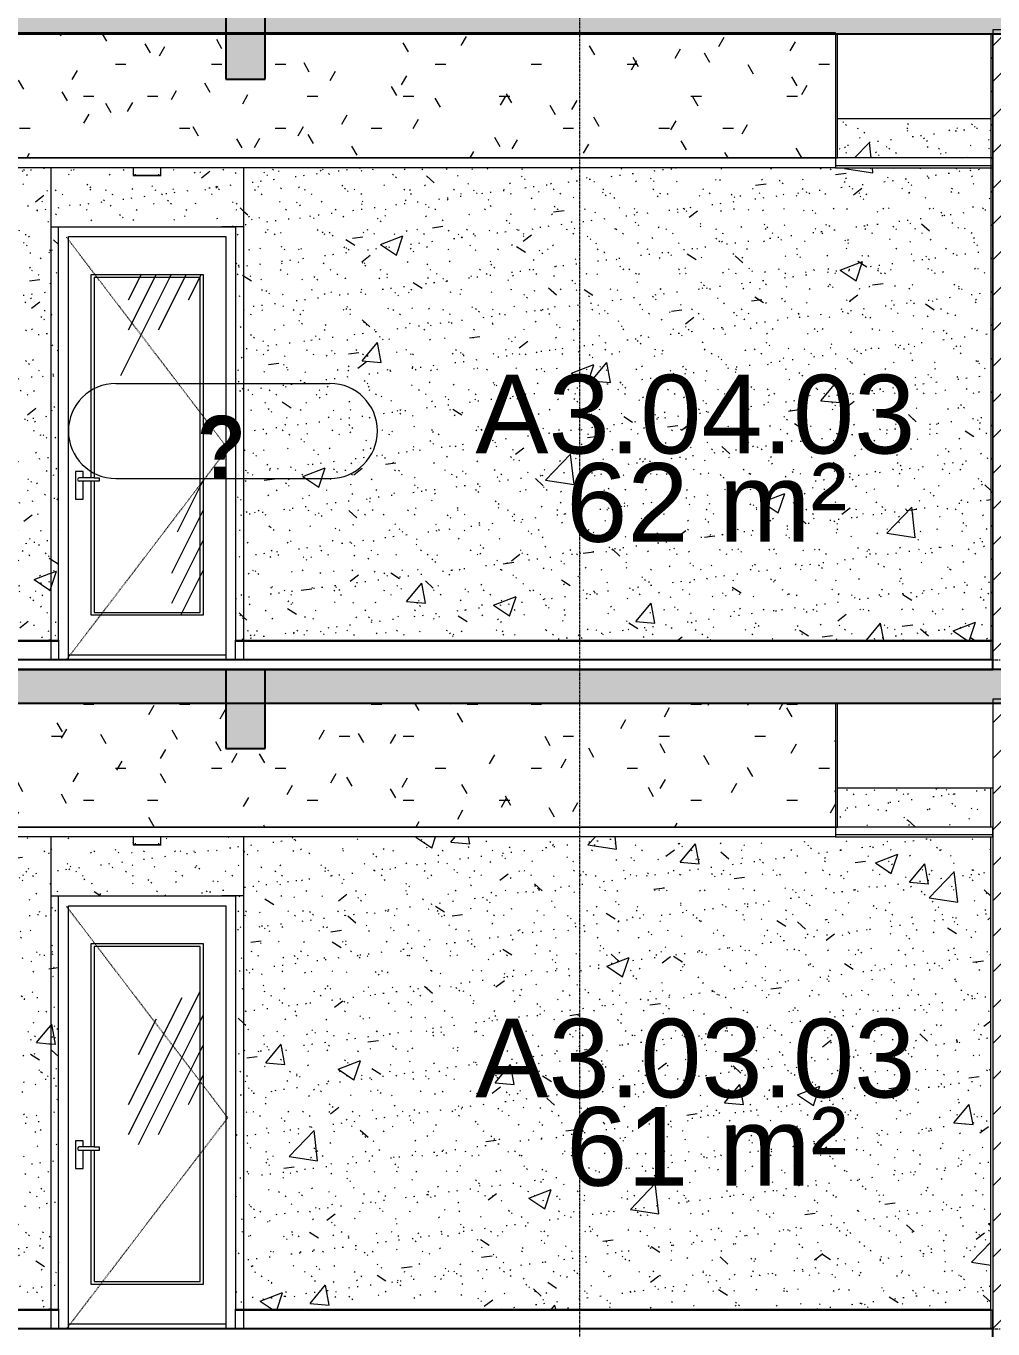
# Model space of a CAD drawing. Header units: millimetres. Extents: x 25061 to 259291, y -8723 to 35400.
# Drawn here: x 109237 to 114153, y 9000 to 15620 of the extents above; entities that cross this region are included whole.
import ezdxf

# ---------------------------------------------------------------- set-up
doc = ezdxf.new("R2010")
doc.units = ezdxf.units.MM
for name, pattern in [('Centre', [31.75, 6.35, -4.7625, 15.875, -4.7625]), ('Dash', [6.35, 3.175, -3.175]), ('Grid Line', [22.225, 12.7, -3.175, 3.175, -3.175])]:
    doc.linetypes.add(name, pattern=pattern)
for name, color, linetype, lineweight in [('0-1', 7, 'Continuous', 5), ('A-AREA-IDEN', 2, 'Continuous', 9), ('A-CLNG', 13, 'Continuous', 9), ('A-CLNG-1', 250, 'Continuous', 18), ('A-CLNG-2', 7, 'Continuous', 9), ('A-CLNG-PATT-1', 7, 'Continuous', 9), ('A-CLNG-PATT-2', 9, 'Continuous', 9), ('A-DETL-GENF-HDLN-1', 7, 'Dash', 9), ('A-DETL-GENF-HDLN-2', 1, 'Continuous', 9), ('A-DOOR', 31, 'Continuous', 9), ('A-DOOR-1', 7, 'Continuous', 9), ('A-DOOR-IDEN', 31, 'Continuous', 9), ('A-FLOR-1', 10, 'Continuous', 25), ('A-FLOR-HRAL-1', 253, 'Continuous', 9), ('A-FLOR-LEVL-2', 51, 'Centre', 9), ('A-FLOR-PATT-1', 7, 'Continuous', 9), ('A-WALL-1', 113, 'Continuous', 18), ('A-WALL-PATT-1', 7, 'Continuous', 9), ('A-WALL-PATT-2', 9, 'Continuous', 9), ('A-WALL-PATT-4', 111, 'Continuous', 9), ('E-LITE-EQPM', 33, 'Continuous', 9), ('E-LITE-EQPM-1', 7, 'Continuous', 9), ('I-WALL-1', 250, 'Continuous', 18), ('I-WALL-2', 7, 'Continuous', 9), ('S-BEAM-1', 12, 'Continuous', 5), ('S-BEAM-2', 10, 'Continuous', 25), ('S-BEAM-3', 7, 'Continuous', 9), ('S-GRID-1', 1, 'Grid Line', 9)]:
    doc.layers.add(name, color=color, linetype=linetype, lineweight=lineweight)
doc.styles.add('Arial', font='arial.ttf', dxfattribs={"height": 400})
doc.styles.add('Arial_B_1', font='arialbd.ttf', dxfattribs={"width": 0.9, "height": 320})
pattern_1 = [(50, (81080.3, 14125), (1165.978, -102.01), [121.92, -1341.12]), (355, (81080.3, 14125), (-225.554, 1222.763), [97.536, -1072.896]), (100.451, (81177.5, 14116.5), (940.433, 1120.746), [103.616, -1139.776]), (46.184, (81080.3, 14450.1), (1734.906, -269.074), [182.88, -2011.68]), (96.636, (81224.9, 14427.7), (1519.38, 1583.54), [155.42, -1709.665]), (351.184, (81080.3, 14450.1), (1519.39, 1583.52), [146.3, -1609.34]), (21, (81242.9, 14368.8), (970.332, -654.498), [121.92, -1341.12]), (326, (81242.9, 14368.8), (395.533, 1178.804), [97.536, -1072.896]), (71.451, (81323.7, 14314.3), (1365.87, 524.296), [103.616, -1139.776]), (37.5, (81080.3, 14125), (19.767, 541.1527), [53.645, -1006.246, 53.645, -1035.507, -1076.96]), (37.5, (81080.3, 14125), (19.767, 541.1527), [-2149.043, 53.645, -1023.315]), (7.5, (81080.3, 14125), (427.646, 641.156), [53.645, -567.334, 53.645, -981.862, -410.464]), (7.5, (81080.3, 14125), (427.646, 641.156), [-1656.486, 53.645, -356.82]), (327.5, (80717.8, 14125), (867.782, -36.665), [53.645, -352.755, 53.645, -1214.323, -1682.496]), (327.5, (80717.8, 14125), (867.782, -36.665), [-1674.368, 53.645, -1628.85]), (317.5, (80555.2, 14125), (948.028, 162.73), [53.645, -474.675, 53.645, -788.416, -1194.816]), (317.5, (80555.2, 14125), (948.028, 162.73), [-1370.38, 53.645, -1141.17])]
pattern_2 = [(37.5, (81080.3, 14125), (-5.1206, 156.61216), [5.364, -118.181, 5.364, -132.812, -132.08]), (37.5, (81080.3, 14125), (-5.1206, 156.61216), [-261.722, 5.364, -126.716]), (7.5, (81080.3, 14125), (143.847, 229.3842), [5.364, -61.285, 5.364, -105.989, -42.672]), (7.5, (81080.3, 14125), (143.847, 229.3842), [-178.003, 5.364, -37.308]), (327.5, (80980.33, 14125), (253.1176, 0.4601), [5.364, -35.276, 5.364, -140.94, -191.008]), (327.5, (80980.33, 14125), (253.1176, 0.4601), [-186.944, 5.364, -185.644]), (317.5, (80980.33, 14125), (244.3381, 71.3376), [5.364, -14.956, 5.364, -90.546, -109.728]), (317.5, (80980.33, 14125), (244.3381, 71.3376), [-116.23, 5.364, -104.364])]
pattern_3 = [(0, (81080.3, 14125), (1300.48, 325.12), [53.645, -921.715, 53.645, -6123.635]), (0, (81080.3, 14125), (1300.48, 325.12), [-1029.005, -921.715, 53.645, -1897.075, -3251.2]), (0, (81080.3, 14125), (1300.48, 325.12), [-3901.44, 53.645, -921.715, 53.645, -2222.195]), (0, (81080.3, 14125), (1300.48, 325.12), [-4930.445, -596.595, 53.645, -1571.955]), (120, (81567.98, 14287.56), (-931.8022, 963.6887), [53.645, -921.715, -6177.28]), (120, (81567.98, 14287.56), (-931.8022, 963.6887), [-975.36, 53.645, -921.715, -5201.92]), (120, (81567.98, 14287.56), (-931.8022, 963.6887), [-1950.72, 53.645, -1897.075, -3251.2]), (120, (81567.98, 14287.56), (-931.8022, 963.6887), [-3901.44, 53.645, -921.715, -2275.84]), (120, (81567.98, 14287.56), (-931.8022, 963.6887), [-4876.8, 53.645, -596.595, -1625.6]), (120, (81567.98, 14287.56), (-931.8022, 963.6887), [-5527.04, 53.645, -1571.955]), (240, (81730.54, 14937.8), (-368.6778, -1288.8087), [53.645, -921.715, -6177.28]), (240, (81730.54, 14937.8), (-368.6778, -1288.8087), [-975.36, 53.645, -921.715, -5201.92]), (240, (81730.54, 14937.8), (-368.6778, -1288.8087), [-1950.72, 53.645, -1897.075, -3251.2]), (240, (81730.54, 14937.8), (-368.6778, -1288.8087), [-3901.44, 53.645, -921.715, -2275.84]), (240, (81730.54, 14937.8), (-368.6778, -1288.8087), [-4876.8, 53.645, -596.595, -1625.6]), (240, (81730.54, 14937.8), (-368.6778, -1288.8087), [-5527.04, 53.645, -1571.955])]
pattern_4 = [(63.435, (81283.5, 14226.6), (-817.87, 2453.59), [1016, -609.6, 1016, -609.6, -1292.49]), (63.435, (81283.5, 14226.6), (-817.87, 2453.59), [-3251.2, 406.4, -886.09]), (63.435, (81232.7, 14277.4), (-817.87, 2453.59), [812.8, -1016, 609.6, -609.6, -1495.69]), (63.435, (81232.7, 14277.4), (-817.87, 2453.59), [-3048, 711.2, -784.49]), (63.435, (81232.7, 14429.8), (-817.87, 2453.59), [609.6, -1219.2, 406.4, -609.6, -1698.89]), (63.435, (81232.7, 14429.8), (-817.87, 2453.59), [-2844.8, 914.4, -784.49]), (63.435, (81385.1, 14277.4), (-817.87, 2453.59), [609.6, -1219.2, 508, -2206.89]), (63.435, (81537.5, 14429.8), (-817.87, 2453.59), [304.8, -1524, 203.2, -2511.69]), (63.435, (81283.5, 14683.8), (-817.87, 2453.59), [203.2, -1524, 203.2, -812.8, -1800.49]), (63.435, (81283.5, 14683.8), (-817.87, 2453.59), [-2743.2, 508, -1292.49]), (63.435, (82197.9, 14531.4), (-817.87, 2453.59), [1016, -1524, 1219.2, -804.81]), (63.435, (82197.9, 14379), (-817.87, 2453.59), [1422.4, -1016, 1524, -601.61]), (63.435, (82299.5, 14429.8), (-817.87, 2453.59), [1625.6, -812.8, 1219.2, -886.09]), (63.435, (82451.9, 14582.2), (-817.87, 2453.59), [1016, -1422.4, 812.8, -1292.49]), (63.435, (82299.5, 14887), (-817.87, 2453.59), [508, -2032, 609.6, -1394.09]), (63.435, (82604.3, 14734.6), (-817.87, 2453.59), [406.4, -2032, 406.4, -1698.89])]
pattern_5 = [(0, (81080.3, 14125), (650.24, 162.56), [53.645, -434.035, 53.645, -434.035, -2600.96]), (0, (81080.3, 14125), (650.24, 162.56), [-975.36, 53.645, -921.715, 53.645, -434.035, -1137.92]), (0, (81080.3, 14125), (650.24, 162.56), [-2438.4, 53.645, -271.475, 53.645, -759.155]), (120, (81324.14, 14206.28), (-465.9011, 481.84436), [53.645, -434.035, 53.645, -3034.995]), (120, (81324.14, 14206.28), (-465.9011, 481.84436), [-541.325, -434.035, 53.645, -921.715, -1625.6]), (120, (81324.14, 14206.28), (-465.9011, 481.84436), [-1950.72, 53.645, -434.035, 53.645, -1084.275]), (120, (81324.14, 14206.28), (-465.9011, 481.84436), [-2492.045, -271.475, 53.645, -759.155]), (240, (81405.42, 14531.4), (-184.3389, -644.40436), [53.645, -434.035, 53.645, -3034.995]), (240, (81405.42, 14531.4), (-184.3389, -644.40436), [-541.325, -434.035, 53.645, -921.715, -1625.6]), (240, (81405.42, 14531.4), (-184.3389, -644.40436), [-1950.72, 53.645, -434.035, 53.645, -1084.275]), (240, (81405.42, 14531.4), (-184.3389, -644.40436), [-2492.045, -271.475, 53.645, -759.155])]
pattern_6 = [(45, (81080.3, 14125), (-90.50967, 90.50967), [])]

# ---------------------------------------------------------------- blocks, each defined once
blk = doc.blocks.new('NCV_TKTC_KET CAU_rvt-1-TKCS_MẶT CẮT 1')
at = {"layer": 'A-FLOR-PATT-1'}
h = blk.add_hatch(color=256, dxfattribs=at)
h.paths.add_polyline_path([(127252.4, 15580), (127252.4, 15750), (118852.4, 15750), (118852.4, 15580), (126740, 15580)])
h.paths.add_polyline_path([(33652.6, 15580), (42052.6, 15580), (42052.6, 15750), (33652.6, 15750)])
h.paths.add_polyline_path([(114352.4, 15580), (114352.4, 15750), (105952.4, 15750), (105952.4, 15580), (113942, 15580)])
h.paths.add_polyline_path([(46552.6, 15580), (54952.6, 15580), (54952.6, 15750), (46552.6, 15750)])
h = blk.add_hatch(color=256, dxfattribs=at)
h.paths.add_polyline_path([(33652.6, 12180), (42052.6, 12180), (42052.6, 12350), (33652.6, 12350), (33652.6, 12183.4)])
h.paths.add_polyline_path([(54751.6, 12180), (54952.6, 12180), (54952.6, 12350), (46552.6, 12350), (46552.6, 12180), (53151.9, 12180)])
h.paths.add_polyline_path([(127252.4, 12180), (127252.4, 12350), (118852.4, 12350), (118852.4, 12180), (126740, 12180)])
h.paths.add_polyline_path([(105952.4, 12180), (114352.4, 12180), (114352.4, 12350), (105952.4, 12350), (105952.4, 12183.4)])
at = {"layer": 'S-BEAM-1'}
for points in [[(110452.5, 15350), (110452.5, 15750), (110252.5, 15750), (110252.5, 15350)], [(110452.5, 11950), (110452.5, 12350), (110252.5, 12350), (110252.5, 11950)]]:
    blk.add_hatch(color=256, dxfattribs=at).paths.add_polyline_path(points)
at = {"layer": 'A-FLOR-1'}
for p, q in [((105952.4, 15580), (114352.4, 15580)), ((114352.4, 12350), (105952.4, 12350)), ((105952.4, 12180), (114352.4, 12180))]:
    blk.add_line(p, q, dxfattribs=at)
at = {"layer": 'S-BEAM-2'}
for p, q in [((110252.5, 15750), (110252.5, 15350)), ((110452.5, 15350), (110452.5, 15750)), ((110252.5, 15350), (110452.5, 15350)), ((110452.5, 12350), (110252.5, 12350)), ((110252.5, 12350), (110252.5, 11950)), ((110452.5, 11950), (110452.5, 12350)), ((110252.5, 11950), (110452.5, 11950))]:
    blk.add_line(p, q, dxfattribs=at)
at = {"layer": 'S-BEAM-3'}
for p, q in [((113362.6, 15150), (114142.6, 15150)), ((113362.6, 11750), (114152.6, 11750))]:
    blk.add_line(p, q, dxfattribs=at)
blk = doc.blocks.new('DOOR_CW_01 CANH MO-PANEL KINH - DIG_02-800x2200-CỬA NHÔM KÍNH-400864-TKCS_MẶT CẮT 1')
at = {"layer": 'A-DOOR-1'}
for p, q in [((38042.564287, 7800), (37932.564287, 7800)), ((38052.564287, 5695), (38052.564287, 5700)), ((38052.564287, 5695), (38052.564287, 5700)), ((38052.564287, 5695), (38052.564287, 5700)), ((38112.564287, 5695), (38112.564287, 5700)), ((38152.564287, 5700), (38152.564287, 5695)), ((38152.564287, 5700), (38152.564287, 5695)), ((38152.564287, 5695), (38152.564287, 5700))]:
    blk.add_line(p, q, dxfattribs=at)
blk = doc.blocks.new('DOOR_CW_01 CANH MO-PANEL KINH - DIW_01-900x2200-CỬA GỖ VÂN LAMINATE-553393-TKCS_MẶT CẮT 1')
at = {"layer": 'A-DOOR-1'}
for p, q in [((37062.564287, 7800), (37172.564287, 7800)), ((36952.564287, 5700), (36952.564287, 5695)), ((36952.564287, 5700), (36952.564287, 5695)), ((36952.564287, 5700), (36952.564287, 5695)), ((36992.564287, 5695), (36992.564287, 5700)), ((37052.564287, 5695), (37052.564287, 5700)), ((37052.564287, 5695), (37052.564287, 5700)), ((37052.564287, 5700), (37052.564287, 5695))]:
    blk.add_line(p, q, dxfattribs=at)
blk = doc.blocks.new('LIC_09 - ĐÈN LED DOWNLIGHT ÂM TRẦN_ P_9W - 6000K - LIC_09 - ĐÈN LED DOWNLIGHT ÂM TRẦN_ P_9W_ ÁNH SÁNG TRẮNG 6000K-513702-TKCS_MẶT CẮT 1')
at = {"layer": 'E-LITE-EQPM-1'}
for p, q in [((37482.2, 8100), (37482.2, 8060)), ((37622.2, 8060), (37622.2, 8100)), ((37480.9, 8060), (37623.5, 8060)), ((37552.2, 8060), (37482.2, 8060)), ((37492.2, 8068), (37492.2, 8065)), ((37622.2, 8060), (37552.2, 8060)), ((37612.2, 8065), (37612.2, 8068))]:
    blk.add_line(p, q, dxfattribs=at)
blk = doc.blocks.new('DOOR_CW_01 CANH MO-PANEL KINH - DIG_01-900x2200-CỬA NHÔM KÍNH-V32-TKCS_MẶT CẮT 1')
at = {"layer": 'A-DETL-GENF-HDLN-2'}
h = blk.add_hatch(dxfattribs=at)
h.set_pattern_fill('FP_13', color=256, style=0, pattern_type=2)
h.set_pattern_definition(pattern_4)
h.paths.add_polyline_path([(109567.6, 12626), (110137.6, 12626), (110137.6, 14358), (109567.6, 14358), (109567.6, 13324.5), (109582.6, 13324.5), (109582.6, 14343), (110122.6, 14343), (110122.6, 12641), (109582.6, 12641), (109582.6, 13307.5), (109567.6, 13307.5), (109567.6, 12641)])
h = blk.add_hatch(dxfattribs=at)
h.set_pattern_fill('FP_13', color=256, style=0, pattern_type=2)
h.set_pattern_definition(pattern_4)
h.paths.add_polyline_path([(109942.7, 12641), (110122.6, 12641), (110122.6, 14343), (109582.6, 14343), (109582.6, 13324.5), (109608.4, 13324.5), (109608.4, 13307.5), (109582.6, 13307.5), (109582.6, 12641)])
at = {"layer": 'A-DETL-GENF-HDLN-1'}
for p, q in [((110262.6, 13473.5), (109442.6, 14547)), ((109442.6, 12400), (110262.6, 13473.5))]:
    blk.add_line(p, q, dxfattribs=at)
at = {"layer": 'A-DOOR-1'}
for p, q in [((109452.6, 12400), (109452.6, 14550)), ((109452.6, 14550), (110252.6, 14550)), ((110252.6, 14550), (110252.6, 12400)), ((109567.6, 13324.5), (109567.6, 14358)), ((109567.6, 14358), (110137.6, 14358)), ((110122.6, 14343), (109582.6, 14343)), ((109582.6, 14343), (109582.6, 13324.5)), ((110122.6, 12641), (110122.6, 14343)), ((110137.6, 14358), (110137.6, 12626)), ((109527.3, 13356), (109487.8, 13356)), ((109487.8, 13356), (109487.8, 13216)), ((109582.6, 13324.5), (109507.6, 13324.5)), ((109582.6, 13307.5), (109507.6, 13307.5)), ((109527.3, 13324.5), (109527.3, 13356)), ((109527.3, 13216), (109527.3, 13307.5)), ((109567.6, 12626), (109567.6, 13307.5)), ((109582.6, 13324.5), (109608.4, 13324.5)), ((109582.6, 13307.5), (109582.6, 12641)), ((109608.4, 13307.5), (109582.6, 13307.5)), ((109608.4, 13324.5), (109608.4, 13307.5)), ((109487.8, 13216), (109527.3, 13216)), ((110137.6, 12626), (109567.6, 12626)), ((109582.6, 12641), (110122.6, 12641)), ((109402.6, 12500), (109402.6, 12495)), ((110302.6, 12495), (110302.6, 12500)), ((109452.6, 12426), (110252.6, 12426))]:
    blk.add_line(p, q, dxfattribs=at)
for start, end in [(90, 180), (180, 270)]:
    blk.add_arc((109507.6, 13316), 8.5, start, end, dxfattribs=at)
blk = doc.blocks.new('Railing - Railing-916036-TKCS_MẶT CẮT 1')
at = {"layer": 'A-FLOR-HRAL-1'}
for p, q in [((110342.564287, 12495), (114142.564287, 12495)), ((110342.564287, 12495), (110342.564287, 12400)), ((114152.564287, 12495), (114142.564287, 12495)), ((114142.564287, 12495), (114142.564287, 12400)), ((114152.564287, 12400), (114152.564287, 12495)), ((114142.564287, 12400), (114152.564287, 12400))]:
    blk.add_line(p, q, dxfattribs=at)
blk = doc.blocks.new('Railing - Railing-916038-TKCS_MẶT CẮT 1')
at = {"layer": 'A-FLOR-HRAL-1'}
for p, q in [((110302.564287, 5600), (110302.564287, 5695)), ((110302.564287, 5695), (110342.564287, 5695))]:
    blk.add_line(p, q, dxfattribs=at)
blk = doc.blocks.new('Railing - Railing-916039-TKCS_MẶT CẮT 1')
at = {"layer": 'A-FLOR-HRAL-1'}
for p, q in [((109362.564287, 12495), (109402.564287, 12495)), ((109402.564287, 12495), (109402.564287, 12400))]:
    blk.add_line(p, q, dxfattribs=at)
blk = doc.blocks.new('Railing - Railing-916040-TKCS_MẶT CẮT 1')
at = {"layer": 'A-FLOR-HRAL-1'}
for p, q in [((107362.564287, 12495), (107352.564287, 12495)), ((107362.564287, 12495), (109362.564287, 12495)), ((107362.564287, 12400), (107362.564287, 12495)), ((109362.564287, 12495), (109362.564287, 12400))]:
    blk.add_line(p, q, dxfattribs=at)
blk = doc.blocks.new('CL_01-VÁCH DỰNG THẠCH CAO CĂN HỘ LOẠI 1-5A7 - CL_01-VÁCH DỰNG THẠCH CAO CĂN HỘ LOẠI 1A-5-V41-TKCS_MẶT CẮT 1')
at = {"layer": 'A-CLNG-PATT-1'}
h = blk.add_hatch(dxfattribs=at)
h.set_pattern_fill('FP_7', color=256, style=0, pattern_type=2)
h.set_pattern_definition(pattern_3)
h.paths.add_polyline_path([(113352.6, 14950), (113362.6, 14950), (113362.6, 15580), (113352.6, 15580)])
h.paths.add_polyline_path([(107742.4, 14950), (107752.4, 14950), (107752.4, 15580), (107742.4, 15580)])
at = {"layer": 'A-CLNG-PATT-2'}
h = blk.add_hatch(dxfattribs=at)
h.set_pattern_fill('FP_1', color=256, style=0, pattern_type=2)
h.set_pattern_definition(pattern_5)
h.paths.add_polyline_path([(107752.4, 14950), (113352.6, 14950), (113352.6, 15580), (110452.5, 15580), (110452.5, 15350), (110252.5, 15350), (110252.5, 15580), (107752.4, 15580)])
at = {"layer": 'A-CLNG-1'}
for p, q in [((107752.4, 15580), (107742.4, 15580)), ((107742.4, 15580), (107742.4, 14950)), ((107752.4, 14950), (107752.4, 15580)), ((113362.6, 15580), (113352.6, 15580)), ((113352.6, 15580), (113352.6, 14950)), ((113362.6, 14950), (113362.6, 15580)), ((107742.4, 14950), (107752.4, 14950)), ((113352.6, 14950), (113362.6, 14950))]:
    blk.add_line(p, q, dxfattribs=at)
at = {"layer": 'A-CLNG-2'}
blk.add_line((113352.6, 14950), (107752.6, 14950), dxfattribs=at)
blk = doc.blocks.new('NCV_TKTC_TANG 3 - 4_rvt-1-TKCS_MẶT CẮT 1')
at = {"layer": 'A-CLNG-PATT-1'}
h = blk.add_hatch(dxfattribs=at)
h.set_pattern_fill('FP_7', color=256, style=0, pattern_type=2)
h.set_pattern_definition(pattern_3)
h.paths.add_polyline_path([(112342.3, 15580), (113352.6, 15580), (113352.6, 15585), (107752.6, 15585), (107752.6, 15580), (110742.5, 15580)])
at = {"layer": 'A-WALL-PATT-1'}
h = blk.add_hatch(dxfattribs=at)
h.set_pattern_fill('FP_3', color=256, style=0, pattern_type=2)
h.set_pattern_definition([(45, (81080.3, 14125), (-84.8528, 84.8528), [])])
h.paths.add_polyline_path([(114152.6, 12500), (114152.6, 15580), (114142.6, 15580), (114142.6, 12500)])
at = {"layer": 'A-WALL-PATT-2'}
h = blk.add_hatch(dxfattribs=at)
h.set_pattern_fill('FP_4', color=256, style=0, pattern_type=2)
h.set_pattern_definition(pattern_1)
h.paths.add_polyline_path([(107362.6, 12500), (109352.6, 12500), (109352.6, 14900), (107362.6, 14900), (107362.6, 13399.9)])
h.paths.add_polyline_path([(107742.4, 14950), (107742.4, 15150), (107362.6, 15150), (107362.6, 14950), (107543.1, 14950)])
h = blk.add_hatch(dxfattribs=at)
h.set_pattern_fill('FP_5', color=256, style=0, pattern_type=2)
h.set_pattern_definition(pattern_2)
h.paths.add_polyline_path([(107362.6, 12500), (109352.6, 12500), (109352.6, 14900), (107362.6, 14900), (107362.6, 13399.9)])
h.paths.add_polyline_path([(107742.4, 14950), (107742.4, 15150), (107362.6, 15150), (107362.6, 14950), (107543.1, 14950)])
h = blk.add_hatch(dxfattribs=at)
h.set_pattern_fill('FP_4', color=256, style=0, pattern_type=2)
h.set_pattern_definition(pattern_1)
h.paths.add_polyline_path([(110342.6, 12500), (114142.6, 12500), (114142.6, 14900), (110342.6, 14900), (110342.6, 13399.9)])
h.paths.add_polyline_path([(113942, 14950), (114142.6, 14950), (114142.6, 15150), (113362.6, 15150), (113362.6, 14950)])
h = blk.add_hatch(dxfattribs=at)
h.set_pattern_fill('FP_5', color=256, style=0, pattern_type=2)
h.set_pattern_definition(pattern_2)
h.paths.add_polyline_path([(110342.6, 12500), (114142.6, 12500), (114142.6, 14900), (110342.6, 14900), (110342.6, 13399.9)])
h.paths.add_polyline_path([(113942, 14950), (114142.6, 14950), (114142.6, 15150), (113362.6, 15150), (113362.6, 14950)])
h = blk.add_hatch(dxfattribs=at)
h.set_pattern_fill('FP_4', color=256, style=0, pattern_type=2)
h.set_pattern_definition(pattern_1)
h.paths.add_polyline_path([(109362.6, 12500), (109362.6, 14900), (109352.6, 14900), (109352.6, 12500)])
h = blk.add_hatch(dxfattribs=at)
h.set_pattern_fill('FP_5', color=256, style=0, pattern_type=2)
h.set_pattern_definition(pattern_2)
h.paths.add_polyline_path([(109362.6, 12500), (109362.6, 14900), (109352.6, 14900), (109352.6, 12500)])
h = blk.add_hatch(dxfattribs=at)
h.set_pattern_fill('FP_4', color=256, style=0, pattern_type=2)
h.set_pattern_definition(pattern_1)
h.paths.add_polyline_path([(109362.6, 12500), (109402.6, 12500), (109402.6, 14600), (110302.6, 14600), (110302.6, 12500), (110342.6, 12500), (110342.6, 14900), (109922.2, 14900), (109922.2, 14860), (109782.2, 14860), (109782.2, 14900), (109362.6, 14900), (109362.6, 12791.6)])
h = blk.add_hatch(dxfattribs=at)
h.set_pattern_fill('FP_5', color=256, style=0, pattern_type=2)
h.set_pattern_definition(pattern_2)
h.paths.add_polyline_path([(109362.6, 12500), (109402.6, 12500), (109402.6, 14600), (110302.6, 14600), (110302.6, 12500), (110342.6, 12500), (110342.6, 14900), (109922.2, 14900), (109922.2, 14860), (109782.2, 14860), (109782.2, 14900), (109362.6, 14900), (109362.6, 12791.6)])
at = {"layer": 'A-CLNG-1'}
for p, q in [((113352.6, 15585), (107752.6, 15585)), ((107752.6, 15580), (113352.6, 15580)), ((113352.6, 15580), (113352.6, 15585)), ((114152.6, 14950), (113352.6, 14950)), ((113352.6, 14950), (113352.6, 14900)), ((113352.6, 14900), (114152.6, 14900)), ((114152.6, 14900), (114152.6, 14950))]:
    blk.add_line(p, q, dxfattribs=at)
at = {"layer": 'A-CLNG-2'}
for p, q in [((107752.6, 14950), (113352.6, 14950)), ((113352.6, 14900), (107752.6, 14900)), ((114152.6, 14910), (113352.6, 14910))]:
    blk.add_line(p, q, dxfattribs=at)
at = {"layer": 'A-FLOR-1'}
for p, q in [((114152.6, 12400), (107352.6, 12400)), ((114152.6, 12350), (114152.6, 12400)), ((107352.6, 12350), (114152.6, 12350))]:
    blk.add_line(p, q, dxfattribs=at)
at = {"layer": 'I-WALL-1'}
for p, q in [((114152.6, 15580), (114142.6, 15580)), ((114142.6, 15580), (114142.6, 12500)), ((114152.6, 12500), (114152.6, 15580)), ((114142.6, 12500), (114152.6, 12500))]:
    blk.add_line(p, q, dxfattribs=at)
at = {"layer": 'I-WALL-2'}
for p, q in [((109362.6, 14900), (109362.6, 12500)), ((110342.6, 14900), (110342.6, 12500)), ((109402.6, 12500), (109402.6, 14600)), ((109402.6, 14600), (110302.6, 14600)), ((110302.6, 14600), (110302.6, 12500)), ((107362.6, 12500), (109352.6, 12500)), ((109362.6, 12500), (109352.6, 12500)), ((109362.6, 12500), (109402.6, 12500)), ((110302.6, 12500), (110342.6, 12500)), ((110342.6, 12500), (114142.6, 12500))]:
    blk.add_line(p, q, dxfattribs=at)
at = {"layer": ''}
for name, p in [('Railing - Railing-916040-TKCS_MẶT CẮT 1', (0, 0)), ('Railing - Railing-916039-TKCS_MẶT CẮT 1', (0, 0)), ('Railing - Railing-916038-TKCS_MẶT CẮT 1', (0, 6800)), ('Railing - Railing-916036-TKCS_MẶT CẮT 1', (0, 0))]:
    blk.add_blockref(name, p, dxfattribs=at)
at = {"layer": 'A-CLNG'}
blk.add_blockref('CL_01-VÁCH DỰNG THẠCH CAO CĂN HỘ LOẠI 1-5A7 - CL_01-VÁCH DỰNG THẠCH CAO CĂN HỘ LOẠI 1A-5-V41-TKCS_MẶT CẮT 1', (0, 0), dxfattribs=at)
at = {"layer": 'A-DOOR'}
for name, p in [('DOOR_CW_01 CANH MO-PANEL KINH - DIW_01-900x2200-CỬA GỖ VÂN LAMINATE-553393-TKCS_MẶT CẮT 1', (72300, 6800)), ('DOOR_CW_01 CANH MO-PANEL KINH - DIG_02-800x2200-CỬA NHÔM KÍNH-400864-TKCS_MẶT CẮT 1', (72300, 6800)), ('DOOR_CW_01 CANH MO-PANEL KINH - DIG_01-900x2200-CỬA NHÔM KÍNH-V32-TKCS_MẶT CẮT 1', (0, 0))]:
    blk.add_blockref(name, p, dxfattribs=at)
at = {"layer": 'E-LITE-EQPM'}
blk.add_blockref('LIC_09 - ĐÈN LED DOWNLIGHT ÂM TRẦN_ P_9W - 6000K - LIC_09 - ĐÈN LED DOWNLIGHT ÂM TRẦN_ P_9W_ ÁNH SÁNG TRẮNG 6000K-513702-TKCS_MẶT CẮT 1', (72300, 6800), dxfattribs=at)
blk = doc.blocks.new('DOOR_CW_01 CANH MO-PANEL KINH - DIG_01-900x2200-CỬA NHÔM KÍNH-V97-TKCS_MẶT CẮT 1')
at = {"layer": 'A-DETL-GENF-HDLN-2'}
h = blk.add_hatch(dxfattribs=at)
h.set_pattern_fill('FP_13', color=256, style=0, pattern_type=2)
h.set_pattern_definition(pattern_4)
h.paths.add_polyline_path([(109567.6, 9226), (110137.6, 9226), (110137.6, 10958), (109567.6, 10958), (109567.6, 9924.5), (109582.6, 9924.5), (109582.6, 10943), (110122.6, 10943), (110122.6, 9241), (109582.6, 9241), (109582.6, 9907.5), (109567.6, 9907.5), (109567.6, 9241)])
h = blk.add_hatch(dxfattribs=at)
h.set_pattern_fill('FP_13', color=256, style=0, pattern_type=2)
h.set_pattern_definition(pattern_4)
h.paths.add_polyline_path([(110122.6, 9241), (110122.6, 10943), (109582.6, 10943), (109582.6, 9924.5), (109608.4, 9924.5), (109608.4, 9907.5), (109582.6, 9907.5), (109582.6, 9241), (109942.7, 9241)])
at = {"layer": 'A-DETL-GENF-HDLN-1'}
for p, q in [((110262.6, 10073.5), (109442.6, 11147)), ((109442.6, 9000), (110262.6, 10073.5))]:
    blk.add_line(p, q, dxfattribs=at)
at = {"layer": 'A-DOOR-1'}
for p, q in [((109452.6, 9000), (109452.6, 11150)), ((109452.6, 11150), (110252.6, 11150)), ((110252.6, 11150), (110252.6, 9000)), ((109567.6, 9924.5), (109567.6, 10958)), ((109567.6, 10958), (110137.6, 10958)), ((110122.6, 10943), (109582.6, 10943)), ((109582.6, 10943), (109582.6, 9924.5)), ((110122.6, 9241), (110122.6, 10943)), ((110137.6, 10958), (110137.6, 9226)), ((109527.3, 9956), (109487.8, 9956)), ((109487.8, 9956), (109487.8, 9816)), ((109527.3, 9924.5), (109527.3, 9956)), ((109582.6, 9924.5), (109507.6, 9924.5)), ((109582.6, 9907.5), (109507.6, 9907.5)), ((109527.3, 9816), (109527.3, 9907.5)), ((109567.6, 9226), (109567.6, 9907.5)), ((109582.6, 9924.5), (109608.4, 9924.5)), ((109582.6, 9907.5), (109582.6, 9241)), ((109608.4, 9907.5), (109582.6, 9907.5)), ((109608.4, 9924.5), (109608.4, 9907.5)), ((109487.8, 9816), (109527.3, 9816)), ((110137.6, 9226), (109567.6, 9226)), ((109582.6, 9241), (110122.6, 9241)), ((109402.6, 9100), (109402.6, 9095)), ((110302.6, 9095), (110302.6, 9100)), ((109452.6, 9026), (110252.6, 9026))]:
    blk.add_line(p, q, dxfattribs=at)
for start, end in [(90, 180), (180, 270)]:
    blk.add_arc((109507.6, 9916), 8.5, start, end, dxfattribs=at)
blk = doc.blocks.new('CL_01-VÁCH DỰNG THẠCH CAO CĂN HỘ LOẠI 1-5A7 - CL_01-VÁCH DỰNG THẠCH CAO CĂN HỘ LOẠI 1A-5-V102-TKCS_MẶT CẮT 1')
at = {"layer": 'A-CLNG-PATT-1'}
h = blk.add_hatch(dxfattribs=at)
h.set_pattern_fill('FP_7', color=256, style=0, pattern_type=2)
h.set_pattern_definition(pattern_3)
h.paths.add_polyline_path([(113352.6, 11550), (113362.6, 11550), (113362.6, 12180), (113352.6, 12180)])
h.paths.add_polyline_path([(107742.4, 11550), (107752.4, 11550), (107752.4, 12180), (107742.4, 12180)])
at = {"layer": 'A-CLNG-PATT-2'}
h = blk.add_hatch(dxfattribs=at)
h.set_pattern_fill('FP_1', color=256, style=0, pattern_type=2)
h.set_pattern_definition(pattern_5)
h.paths.add_polyline_path([(109942.7, 11550), (113352.6, 11550), (113352.6, 12180), (110452.5, 12180), (110452.5, 11950), (110252.5, 11950), (110252.5, 12180), (107752.4, 12180), (107752.6, 11550), (109742.7, 11550)])
at = {"layer": 'A-CLNG-1'}
for p, q in [((107752.4, 12180), (107742.4, 12180)), ((107742.4, 12180), (107742.4, 11550)), ((107752.4, 11550), (107752.4, 12180)), ((113362.6, 12180), (113352.6, 12180)), ((113352.6, 12180), (113352.6, 11550)), ((113362.6, 11550), (113362.6, 12180)), ((107742.4, 11550), (107752.4, 11550)), ((113352.6, 11550), (113362.6, 11550))]:
    blk.add_line(p, q, dxfattribs=at)
at = {"layer": 'A-CLNG-2'}
blk.add_line((113352.6, 11550), (107752.6, 11550), dxfattribs=at)
blk = doc.blocks.new('NCV_TKTC_TANG 3 - 4_rvt-2-TKCS_MẶT CẮT 1')
at = {"layer": 'A-WALL-PATT-2'}
h = blk.add_hatch(dxfattribs=at)
h.set_pattern_fill('FP_4', color=256, style=0, pattern_type=2)
h.set_pattern_definition(pattern_1)
h.paths.add_polyline_path([(107362.6, 9100), (109352.6, 9100), (109352.6, 11500), (107362.6, 11500), (107362.6, 9750.5)])
h.paths.add_polyline_path([(107543.1, 11550), (107742.4, 11550), (107742.4, 11750), (107362.6, 11750), (107362.6, 11550)])
h = blk.add_hatch(dxfattribs=at)
h.set_pattern_fill('FP_5', color=256, style=0, pattern_type=2)
h.set_pattern_definition(pattern_2)
h.paths.add_polyline_path([(107362.6, 9100), (109352.6, 9100), (109352.6, 11500), (107362.6, 11500), (107362.6, 9750.5)])
h.paths.add_polyline_path([(107543.1, 11550), (107742.4, 11550), (107742.4, 11750), (107362.6, 11750), (107362.6, 11550)])
h = blk.add_hatch(dxfattribs=at)
h.set_pattern_fill('FP_4', color=256, style=0, pattern_type=2)
h.set_pattern_definition(pattern_1)
h.paths.add_polyline_path([(110342.6, 9100), (114142.6, 9100), (114142.6, 11500), (110342.6, 11500), (110342.6, 9750.5)])
h.paths.add_polyline_path([(113942, 11550), (114142.6, 11550), (114142.6, 11750), (113362.6, 11750), (113362.6, 11550)])
h = blk.add_hatch(dxfattribs=at)
h.set_pattern_fill('FP_5', color=256, style=0, pattern_type=2)
h.set_pattern_definition(pattern_2)
h.paths.add_polyline_path([(110342.6, 9100), (114142.6, 9100), (114142.6, 11500), (110342.6, 11500), (110342.6, 9750.5)])
h.paths.add_polyline_path([(113942, 11550), (114142.6, 11550), (114142.6, 11750), (113362.6, 11750), (113362.6, 11550)])
h = blk.add_hatch(dxfattribs=at)
h.set_pattern_fill('FP_4', color=256, style=0, pattern_type=2)
h.set_pattern_definition(pattern_1)
h.paths.add_polyline_path([(109362.6, 9100), (109362.6, 11500), (109352.6, 11500), (109352.6, 9100)])
h = blk.add_hatch(dxfattribs=at)
h.set_pattern_fill('FP_5', color=256, style=0, pattern_type=2)
h.set_pattern_definition(pattern_2)
h.paths.add_polyline_path([(109362.6, 9100), (109362.6, 11500), (109352.6, 11500), (109352.6, 9100)])
h = blk.add_hatch(dxfattribs=at)
h.set_pattern_fill('FP_4', color=256, style=0, pattern_type=2)
h.set_pattern_definition(pattern_1)
h.paths.add_polyline_path([(109402.6, 9100), (109402.6, 11200), (110302.6, 11200), (110302.6, 9100), (110342.6, 9100), (110342.6, 11500), (109922.2, 11500), (109922.2, 11460), (109782.2, 11460), (109782.2, 11500), (109362.6, 11500), (109362.6, 9100)])
h = blk.add_hatch(dxfattribs=at)
h.set_pattern_fill('FP_5', color=256, style=0, pattern_type=2)
h.set_pattern_definition(pattern_2)
h.paths.add_polyline_path([(109402.6, 9100), (109402.6, 11200), (110302.6, 11200), (110302.6, 9100), (110342.6, 9100), (110342.6, 11500), (109922.2, 11500), (109922.2, 11460), (109782.2, 11460), (109782.2, 11500), (109362.6, 11500), (109362.6, 9100)])
at = {"layer": 'A-CLNG-1'}
for p, q in [((114152.6, 11550), (113352.6, 11550)), ((113352.6, 11550), (113352.6, 11500)), ((114152.6, 11500), (114152.6, 11550)), ((113352.6, 11500), (114152.6, 11500))]:
    blk.add_line(p, q, dxfattribs=at)
at = {"layer": 'A-CLNG-2'}
for p, q in [((107752.6, 11550), (113352.6, 11550)), ((113352.6, 11500), (107752.6, 11500)), ((114152.6, 11510), (113352.6, 11510))]:
    blk.add_line(p, q, dxfattribs=at)
at = {"layer": 'A-FLOR-1'}
for p, q in [((114152.6, 9000), (107352.6, 9000)), ((114152.6, 8950), (114152.6, 9000))]:
    blk.add_line(p, q, dxfattribs=at)
at = {"layer": 'I-WALL-2'}
for p, q in [((114142.6, 11550), (114142.6, 11750)), ((109362.6, 11500), (109362.6, 9100)), ((110342.6, 11500), (110342.6, 9100)), ((114142.6, 9100), (114142.6, 11500)), ((109402.6, 9100), (109402.6, 11200)), ((109402.6, 11200), (110302.6, 11200)), ((110302.6, 11200), (110302.6, 9100)), ((107362.6, 9100), (109352.6, 9100)), ((109362.6, 9100), (109352.6, 9100)), ((109362.6, 9100), (109402.6, 9100)), ((110302.6, 9100), (110342.6, 9100)), ((110342.6, 9100), (114142.6, 9100))]:
    blk.add_line(p, q, dxfattribs=at)
at = {"layer": ''}
for name, p in [('Railing - Railing-916040-TKCS_MẶT CẮT 1', (0, -3400)), ('Railing - Railing-916039-TKCS_MẶT CẮT 1', (0, -3400)), ('Railing - Railing-916038-TKCS_MẶT CẮT 1', (0, 3400)), ('Railing - Railing-916036-TKCS_MẶT CẮT 1', (0, -3400))]:
    blk.add_blockref(name, p, dxfattribs=at)
at = {"layer": 'A-CLNG'}
blk.add_blockref('CL_01-VÁCH DỰNG THẠCH CAO CĂN HỘ LOẠI 1-5A7 - CL_01-VÁCH DỰNG THẠCH CAO CĂN HỘ LOẠI 1A-5-V102-TKCS_MẶT CẮT 1', (0, 0), dxfattribs=at)
at = {"layer": 'A-DOOR'}
for name, p in [('DOOR_CW_01 CANH MO-PANEL KINH - DIW_01-900x2200-CỬA GỖ VÂN LAMINATE-553393-TKCS_MẶT CẮT 1', (72300, 3400)), ('DOOR_CW_01 CANH MO-PANEL KINH - DIG_02-800x2200-CỬA NHÔM KÍNH-400864-TKCS_MẶT CẮT 1', (72300, 3400)), ('DOOR_CW_01 CANH MO-PANEL KINH - DIG_01-900x2200-CỬA NHÔM KÍNH-V97-TKCS_MẶT CẮT 1', (0, 0))]:
    blk.add_blockref(name, p, dxfattribs=at)
at = {"layer": 'E-LITE-EQPM'}
blk.add_blockref('LIC_09 - ĐÈN LED DOWNLIGHT ÂM TRẦN_ P_9W - 6000K - LIC_09 - ĐÈN LED DOWNLIGHT ÂM TRẦN_ P_9W_ ÁNH SÁNG TRẮNG 6000K-513702-TKCS_MẶT CẮT 1', (72300, 3400), dxfattribs=at)
blk = doc.blocks.new('STN_Door Tag - STN_Door Tag-1788670-TKCS_MẶT CẮT 1')
at = {"layer": 'A-DOOR-IDEN'}
for p, q in [((37398.9, 27404.1), (38487, 27404.1)), ((37398.9, 26921.1), (38487, 26921.1))]:
    blk.add_line(p, q, dxfattribs=at)
for centre, start, end in [((37398.9, 27162.6), 90, 270), ((38487, 27162.6), 270, 90)]:
    blk.add_arc(centre, 241.5, start, end, dxfattribs=at)

msp = doc.modelspace()

# ---------------------------------------------------------------- hatches: boundary and pattern name
at = {"layer": 'A-WALL-PATT-4'}
h = msp.add_hatch(dxfattribs=at)
h.set_pattern_fill('FP_8', color=256, style=0, pattern_type=2)
h.set_pattern_definition(pattern_6)
h.paths.add_polyline_path([(114352.6, 12350), (114352.6, 15600), (114152.6, 15600), (114152.6, 12350)])
h = msp.add_hatch(dxfattribs=at)
h.set_pattern_fill('FP_8', color=256, style=0, pattern_type=2)
h.set_pattern_definition(pattern_6)
h.paths.add_polyline_path([(114152.6, 8950), (114352.6, 8950), (114352.6, 12200), (114152.6, 12200), (114152.6, 9750.5)])

# ---------------------------------------------------------------- linework, layer by layer
at = {"layer": 'A-FLOR-LEVL-2'}
for p, q in [((25061.1, 12400), (134152.6, 12400)), ((25061.1, 9000), (134152.6, 9000))]:
    msp.add_line(p, q, dxfattribs=at)
at = {"layer": 'A-WALL-1'}
for p, q in [((114152.6, 15600), (114152.6, 12350)), ((114352.6, 15600), (114152.6, 15600)), ((114152.6, 12350), (114352.6, 12350)), ((114152.6, 12200), (114152.6, 8950)), ((114352.6, 12200), (114152.6, 12200))]:
    msp.add_line(p, q, dxfattribs=at)
at = {"layer": 'S-GRID-1'}
msp.add_line((112052.6, -3283.1), (112052.6, 30285.9), dxfattribs=at)

# ---------------------------------------------------------------- block references
at = {"layer": '0-1'}
for name in ['NCV_TKTC_KET CAU_rvt-1-TKCS_MẶT CẮT 1', 'NCV_TKTC_TANG 3 - 4_rvt-1-TKCS_MẶT CẮT 1', 'NCV_TKTC_TANG 3 - 4_rvt-2-TKCS_MẶT CẮT 1']:
    msp.add_blockref(name, (0, 0), dxfattribs=at)
at = {"layer": 'A-DOOR-IDEN'}
msp.add_blockref('STN_Door Tag - STN_Door Tag-1788670-TKCS_MẶT CẮT 1', (72294.9, -13600), dxfattribs=at)

# ---------------------------------------------------------------- texts
at = {"layer": 'A-AREA-IDEN', "char_height": 400, "line_spacing_factor": 0.936439, "style": 'Arial'}
for s, insert, width, attachment_point in [('\\pt8,16,24,32,40,48,56,64,72,80,88,96,104,112,120,128,136,144,152,160,168,176,184,192,200,208,216,224,232,240,248,256;A3.04.03', (112639.2, 13442.5), 2233.6, 8), ('\\pt8,16,24,32,40,48,56,64,72,80,88,96,104,112,120,128,136,144,152,160,168,176,184,192,200,208,216,224,232,240,248,256;62 m²', (112697.3, 13196.6), 1449.6, 5), ('\\pt8,16,24,32,40,48,56,64,72,80,88,96,104,112,120,128,136,144,152,160,168,176,184,192,200,208,216,224,232,240,248,256;A3.03.03', (112639.2, 10170.5), 2233.6, 8), ('\\pt8,16,24,32,40,48,56,64,72,80,88,96,104,112,120,128,136,144,152,160,168,176,184,192,200,208,216,224,232,240,248,256;61 m²', (112697.3, 9924.7), 1449.6, 5)]:
    msp.add_mtext(s, dxfattribs=dict(at, insert=insert, width=width, attachment_point=attachment_point))
at = {"layer": 'A-DOOR-IDEN', "insert": (110229.7, 13479.6), "char_height": 320, "width": 257.76, "attachment_point": 5, "line_spacing_factor": 0.936439, "style": 'Arial_B_1'}
msp.add_mtext('\\pt7.2,14.4,21.6,28.8,36,43.2,50.4,57.6,64.8,72,79.2,86.4,93.6,100.8,108,115.2,122.4,129.6,136.8,144,151.2,158.4,165.6,172.8,180,187.2,194.4,201.6,208.8,216,223.2,230.4;?', dxfattribs=at)

doc.saveas('drawing.dxf')
